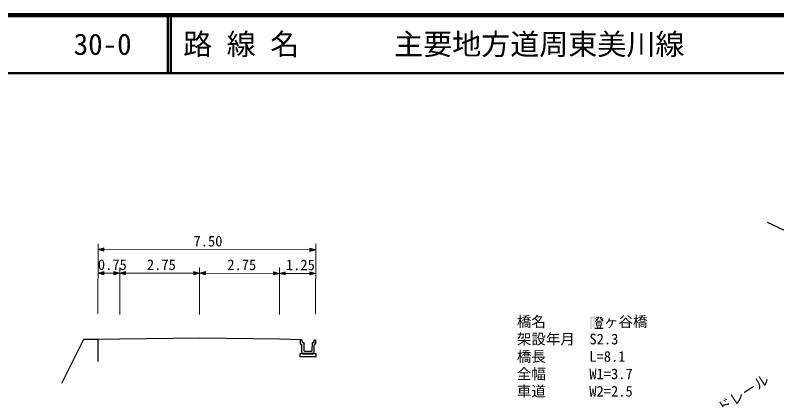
# Model space of a CAD drawing. Units: millimetres, scale not verified, with parts at other scales. Extents: x 40000 to 680000, y 20000 to 380000.
# Drawn here: x 151446 to 282650, y 313681 to 380000 of the extents above; entities that cross this region are included whole.
import ezdxf
from ezdxf.enums import TextEntityAlignment as Align

# ---------------------------------------------------------------- set-up
doc = ezdxf.new("R2010")
doc.units = ezdxf.units.MM
doc.header["$LTSCALE"] = 1000
for name, color, linetype, lineweight in [('M-BGD', 7, 'Continuous', 25), ('M-BMK-SRVR', 3, 'Continuous', 25), ('M-STR-HTXT', 7, 'Continuous', 13), ('M-TTL', 2, 'Continuous', 140), ('M-TTL-LINE', 7, 'Continuous', 50)]:
    doc.layers.add(name, color=color, linetype=linetype, lineweight=lineweight)
doc.layers.add('M-TTL-TXT', color=7, linetype='Continuous')
doc.styles.add('ＭＳ ゴシック', font='')
doc.styles.get('ＭＳ ゴシック').set_extended_font_data('MS Gothic')

msp = doc.modelspace()

# ---------------------------------------------------------------- hatches: boundary and pattern name
at = {"layer": 'M-STR-HTXT'}
for points in [[(250776, 325877), (250776, 327769), (251114, 327769), (250950, 327231), (250986, 327123), (251078, 327010), (251122, 326871), (251125, 326663), (251109, 326590), (251036, 326461), (250898, 326446), (250899, 326230), (251099, 326230), (251138, 326259), (251272, 326406), (251311, 326495), (251313, 326839), (251272, 327003), (251182, 327128), (251164, 327249), (251380, 327864), (251380, 327951), (251246, 328028), (251164, 328039), (251159, 327992), (250549, 327992), (250555, 325877)], [(251506, 327832), (251805, 327832), (251813, 327803), (251776, 327727), (251674, 327622), (251498, 327753), (251385, 327627), (251563, 327485), (251487, 327401), (251296, 327265), (251409, 327102), (251739, 327393), (251868, 327546), (252052, 327918), (252054, 327981), (251963, 328029), (251871, 328026), (251860, 327971), (251506, 327971)], [(252126, 327918), (252163, 327811), (252241, 327676), (252368, 327475), (252495, 327335), (252676, 327167), (252832, 327311), (252709, 327397), (252627, 327508), (252795, 327651), (252680, 327774), (252520, 327635), (252421, 327741), (252602, 327881), (252475, 328008), (252348, 327901), (252241, 328061), (252220, 328033), (252122, 328033)], [(251677, 326611), (251677, 326845), (252370, 326845), (252370, 326611), (252562, 326479), (252562, 327012), (251519, 327012), (251519, 326479)], [(251679, 327139), (252409, 327139), (252409, 327338), (251679, 327338)], [(252763, 325877), (252763, 326110), (252269, 326111), (252308, 326146), (252388, 326361), (252387, 326427), (252220, 326427), (252167, 326250), (252094, 326111), (251819, 326110), (251935, 326235), (251780, 326423), (251627, 326309), (251771, 326110), (251299, 326110), (251299, 325877)], [(252562, 326479), (252370, 326611), (251677, 326611), (251519, 326479)]]:
    msp.add_hatch(color=256, dxfattribs=at).paths.add_polyline_path(points)

# ---------------------------------------------------------------- linework, layer by layer
at = {"layer": 'M-BGD'}
for p, q in [((169448, 324120), (165698, 324064)), ((183198, 324326), (169448, 324120)), ((196948, 324120), (183198, 324326)), ((200598, 324026), (196948, 324120)), ((163198, 324064), (159418, 316504)), ((165698, 324064), (163198, 324064)), ((165698, 324064), (165698, 320296)), ((200598, 324026), (200848, 324026)), ((200598, 323326), (200598, 324026)), ((200598, 323326), (200848, 323182)), ((200848, 324026), (200873, 323551)), ((200848, 321851), (200848, 323182)), ((200873, 323551), (201148, 323551)), ((201148, 323551), (201195, 322151)), ((202602, 322151), (202648, 323551)), ((202648, 323551), (202923, 323551)), ((202923, 323551), (202948, 324026)), ((202948, 324026), (203198, 324026)), ((203198, 323326), (202948, 323182)), ((202948, 321851), (202948, 323182)), ((203198, 324026), (203198, 323326)), ((200998, 321601), (200498, 321601)), ((200498, 321601), (200498, 321101)), ((200848, 321851), (200998, 321701)), ((200998, 321701), (202798, 321701)), ((200998, 321701), (200998, 321601)), ((200998, 321601), (202798, 321601)), ((201298, 322051), (202498, 322051)), ((202798, 321701), (202948, 321851)), ((202798, 321601), (202798, 321701)), ((203298, 321601), (202798, 321601)), ((203298, 321101), (203298, 321601)), ((203298, 321101), (200498, 321101))]:
    msp.add_line(p, q, dxfattribs=at)
for centre, start, end in [((201295, 322151), 180, 271.90915), ((202502, 322151), 268.09085, 0)]:
    msp.add_arc(centre, 100, start, end, dxfattribs=at)
at = {"layer": 'M-BMK-SRVR'}
msp.add_line((280970, 344292), (310906, 330316), dxfattribs=at)
at = {"layer": 'M-STR-HTXT'}
for p, q in [((165703, 328486), (165715, 340594)), ((165714, 339594), (166714, 339873)), ((166714, 339873), (166714, 339313)), ((202214, 339277), (202214, 339837)), ((202214, 339837), (203214, 339556)), ((203215, 340556), (203203, 328448)), ((165714, 339594), (203214, 339556)), ((166714, 339313), (165714, 339594)), ((165994, 339593), (166674, 339793)), ((166674, 339393), (165994, 339593)), ((166154, 339593), (166634, 339713)), ((166634, 339473), (166154, 339593)), ((166394, 339593), (166594, 339633)), ((166594, 339553), (166394, 339593)), ((166594, 339633), (166594, 339553)), ((166634, 339713), (166634, 339473)), ((166674, 339793), (166674, 339393)), ((203214, 339556), (202214, 339277)), ((202254, 339357), (202254, 339757)), ((202254, 339757), (202934, 339556)), ((202934, 339556), (202254, 339357)), ((202294, 339437), (202294, 339677)), ((202294, 339677), (202774, 339556)), ((202774, 339556), (202294, 339437)), ((202334, 339517), (202334, 339597)), ((202334, 339597), (202534, 339556)), ((202534, 339556), (202334, 339517)), ((169461, 336514), (169453, 328416)), ((183211, 336500), (183203, 328402)), ((196961, 336486), (196953, 328389)), ((165710, 335517), (166710, 335796)), ((165710, 335517), (169460, 335514)), ((166710, 335236), (165710, 335517)), ((165990, 335517), (166670, 335716)), ((166670, 335316), (165990, 335517)), ((166150, 335517), (166630, 335636)), ((166630, 335396), (166150, 335517)), ((166390, 335517), (166590, 335556)), ((166590, 335476), (166390, 335517)), ((166590, 335556), (166590, 335476)), ((166630, 335636), (166630, 335396)), ((166670, 335716), (166670, 335316)), ((166710, 335796), (166710, 335236)), ((168460, 335235), (168460, 335795)), ((168460, 335795), (169460, 335514)), ((169460, 335514), (168460, 335235)), ((168500, 335315), (168500, 335715)), ((168500, 335715), (169180, 335514)), ((169180, 335514), (168500, 335315)), ((168540, 335394), (168540, 335634)), ((168540, 335634), (169020, 335514)), ((169020, 335514), (168540, 335394)), ((168580, 335474), (168580, 335554)), ((168580, 335554), (168780, 335514)), ((168780, 335514), (168580, 335474)), ((169460, 335514), (170460, 335793)), ((169460, 335514), (183210, 335500)), ((170460, 335233), (169460, 335514)), ((169740, 335513), (170420, 335713)), ((170420, 335313), (169740, 335513)), ((169900, 335513), (170380, 335633)), ((170380, 335393), (169900, 335513)), ((170140, 335513), (170340, 335553)), ((170340, 335473), (170140, 335513)), ((170340, 335553), (170340, 335473)), ((170380, 335633), (170380, 335393)), ((170420, 335713), (170420, 335313)), ((170460, 335793), (170460, 335233)), ((182209, 335221), (182210, 335781)), ((183210, 335500), (182209, 335221)), ((182210, 335781), (183210, 335500)), ((182249, 335301), (182250, 335701)), ((182930, 335500), (182249, 335301)), ((182250, 335701), (182930, 335500)), ((182290, 335381), (182290, 335621)), ((182290, 335621), (182770, 335500)), ((182770, 335500), (182290, 335381)), ((182330, 335461), (182330, 335541)), ((182330, 335541), (182530, 335500)), ((182530, 335500), (182330, 335461)), ((183210, 335500), (184210, 335779)), ((183210, 335500), (196960, 335486)), ((184209, 335219), (183210, 335500)), ((183490, 335499), (184170, 335699)), ((184169, 335299), (183490, 335499)), ((183650, 335499), (184130, 335619)), ((184130, 335379), (183650, 335499)), ((183890, 335499), (184090, 335539)), ((184090, 335459), (183890, 335499)), ((184090, 335539), (184090, 335459)), ((184130, 335619), (184130, 335379)), ((184170, 335699), (184169, 335299)), ((184210, 335779), (184209, 335219)), ((195960, 335207), (195960, 335767)), ((195960, 335767), (196960, 335486)), ((196960, 335486), (195960, 335207)), ((196000, 335287), (196000, 335687)), ((196000, 335687), (196680, 335486)), ((196680, 335486), (196000, 335287)), ((196040, 335367), (196040, 335607)), ((196040, 335607), (196520, 335486)), ((196520, 335486), (196040, 335367)), ((196080, 335447), (196080, 335527)), ((196080, 335527), (196280, 335487)), ((196280, 335487), (196080, 335447)), ((196960, 335486), (197960, 335765)), ((196960, 335486), (203210, 335480)), ((197960, 335205), (196960, 335486)), ((197240, 335486), (197920, 335685)), ((197920, 335285), (197240, 335486)), ((197400, 335485), (197880, 335605)), ((197880, 335365), (197400, 335485)), ((197640, 335485), (197840, 335525)), ((197840, 335445), (197640, 335485)), ((197840, 335525), (197840, 335445)), ((197880, 335605), (197880, 335365)), ((197920, 335685), (197920, 335285)), ((197960, 335765), (197960, 335205)), ((202210, 335201), (202210, 335761)), ((202210, 335761), (203210, 335480)), ((203210, 335480), (202210, 335201)), ((202250, 335280), (202250, 335680)), ((202250, 335680), (202930, 335480)), ((202930, 335480), (202250, 335280)), ((202290, 335360), (202290, 335600)), ((202290, 335600), (202770, 335480)), ((202770, 335480), (202290, 335360)), ((202330, 335440), (202330, 335520)), ((202330, 335520), (202530, 335480)), ((202530, 335480), (202330, 335440))]:
    msp.add_line(p, q, dxfattribs=at)
at = {"layer": 'M-TTL'}
msp.add_line((680000, 380000), (40000, 380000), dxfattribs=at)
at = {"layer": 'M-TTL-LINE'}
for p, q in [((177750, 380000), (177750, 370000)), ((178250, 380000), (178250, 370000)), ((40000, 370000), (680000, 370000))]:
    msp.add_line(p, q, dxfattribs=at)

# ---------------------------------------------------------------- texts
at = {"layer": 'M-STR-HTXT', "style": 'ＭＳ ゴシック'}
for s, rotation, p in [('7.50', 359.9, (182155, 339578)), ('0.75', 359.9, (165676, 335518)), ('2.75', 359.9, (174126, 335510)), ('2.75', 359.9, (187975, 335496)), ('1.25', 359.9, (198076, 335485)), ('ガ－ドレール', 33.032, (269245, 308073))]:
    msp.add_text(s, height=1833, rotation=rotation, dxfattribs=at).set_placement(p, align=Align.BOTTOM_LEFT)
for s, p in [('橋名\u3000\u3000\u3000\u3000ヶ谷橋', (237870, 325685)), ('架設年月\u3000S2.3', (237870, 322685)), ('橋長      L=8.1', (237870, 319685)), ('全幅      W1=3.7', (237870, 316685)), ('車道      W2=2.5', (237870, 313685))]:
    msp.add_text(s, height=1833, dxfattribs=at).set_placement(p, align=Align.BOTTOM_LEFT)
at = {"layer": 'M-TTL-TXT', "style": 'ＭＳ ゴシック'}
for s, p in [('30-0', (161521, 375000)), ('路 線 名', (180380, 375000)), ('主要地方道周東美川線', (216734, 375000))]:
    msp.add_text(s, height=3666, dxfattribs=at).set_placement(p, align=Align.MIDDLE_LEFT)

doc.saveas('drawing.dxf')
